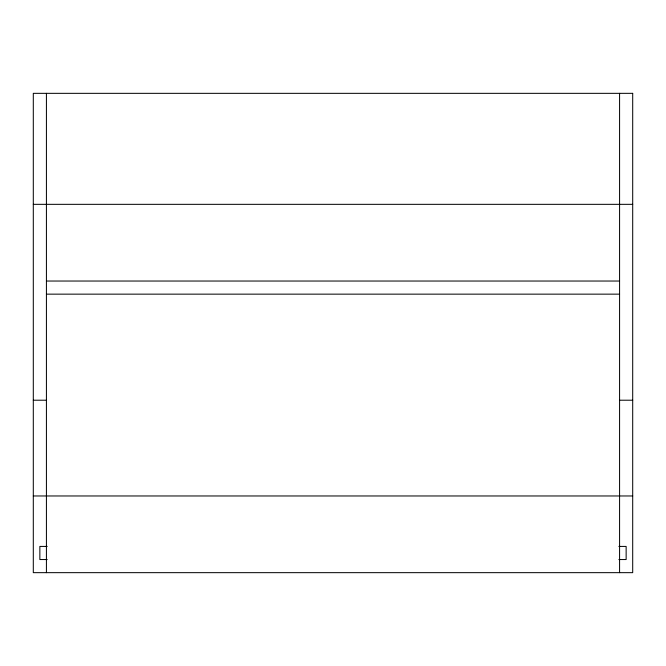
<?xml version="1.0" encoding="UTF-8"?>
<svg xmlns="http://www.w3.org/2000/svg" width="666" height="666" viewBox="0 0 666 666"><rect width="100%" height="100%" fill="white"/><g stroke="black" fill="none" stroke-linecap="round" stroke-linejoin="round"><path stroke-width="1" d="M33.3 204.337L632.7 204.337M46.42 281.035L619.58 281.035M46.42 294.147L619.58 294.147M33.3 400.216L46.42 400.216M619.58 400.216L632.7 400.216M33.3 495.97L632.7 495.97M47.194 546.42L39.86 546.42L39.86 559.54L47.194 559.54M618.864 546.42L626.14 546.42L626.14 559.54L618.864 559.54M619.58 93.34L619.58 572.66M46.42 93.34L46.42 572.66M632.7 93.34L33.3 93.34L33.3 572.66L632.7 572.66L632.7 93.34"/></g></svg>
